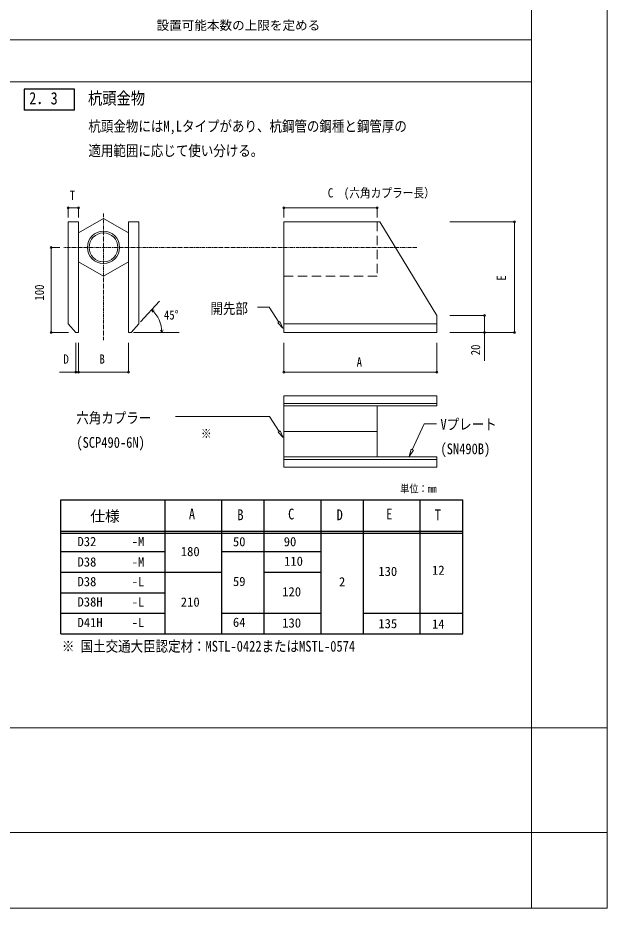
# Model space of a CAD drawing. Units: millimetres, scale not verified. Extents: x -59960 to 29700, y -21000 to 21000.
# Drawn here: x 15662 to 29700, y -21000 to 212 of the extents above; entities that cross this region are included whole.
import ezdxf
from ezdxf.enums import TextEntityAlignment as Align

# ---------------------------------------------------------------- set-up
doc = ezdxf.new("R2010")
doc.units = ezdxf.units.MM
doc.header["$LTSCALE"] = 70
doc.linetypes.add('USER2', pattern=[2, 1.25, -0.25, 0.25, -0.25])
doc.linetypes.add('USER3', pattern=[4.7625, 3.175, -1.5875])
for name, color, linetype, lineweight in [('0-3_DEFPOINTS', 7, 'Continuous', 18), ('0-5_05_SUNPOU', 3, 'Continuous', 18), ('0-6_03_ZU', 2, 'Continuous', 18), ('0-8_00_WAKU', 9, 'Continuous', 18), ('0-9_08_CENTER', 1, 'USER2', 18)]:
    doc.layers.add(name, color=color, linetype=linetype, lineweight=lineweight)
for name, color, linetype in [('0-4_02_TEXT', 7, 'Continuous'), ('0-7_06_HYOU', 7, 'Continuous'), ('0-A_09_KAKOMI', 7, 'Continuous')]:
    doc.layers.add(name, color=color, linetype=linetype)
doc.styles.add('ＭＳ ゴシック', font='')
doc.styles.get('ＭＳ ゴシック').set_extended_font_data('MS Gothic')

# ---------------------------------------------------------------- blocks, each defined once
blk = doc.blocks.new('U90')
at = {"layer": '0-4_02_TEXT', "style": 'ＭＳ ゴシック', "width": 0.85}
for s, p in [('Vプレート', (55428.85, 11321.44)), ('(SN490B)', (55428.85, 10738.11))]:
    blk.add_text(s, height=256.6, dxfattribs=at).set_placement(p, align=Align.BOTTOM_LEFT)
blk = doc.blocks.new('U91')
at = {"layer": '0-4_02_TEXT', "style": 'ＭＳ ゴシック', "width": 0.85}
blk.add_text('T', height=219.9, dxfattribs=at).set_placement((46599.44, 16809.1), align=Align.BOTTOM_LEFT)
blk = doc.blocks.new('U92')
at = {"layer": '0-4_02_TEXT', "style": 'ＭＳ ゴシック', "width": 0.85}
blk.add_text('100', height=219.9, rotation=90, dxfattribs=at).set_placement((46050.6, 14475.64), align=Align.BOTTOM_LEFT)
blk = doc.blocks.new('U93')
at = {"layer": '0-4_02_TEXT', "style": 'ＭＳ ゴシック', "width": 0.85}
blk.add_text('A', height=219.9, dxfattribs=at).set_placement((53433.35, 12833.87), align=Align.BOTTOM_LEFT)
blk = doc.blocks.new('U94')
at = {"layer": '0-4_02_TEXT', "style": 'ＭＳ ゴシック', "width": 0.85}
blk.add_text('C\u3000(六角カプラー長）', height=219.9, dxfattribs=at).set_placement((52746.26, 16866.32), align=Align.BOTTOM_LEFT)
blk = doc.blocks.new('U95')
at = {"layer": '0-4_02_TEXT', "style": 'ＭＳ ゴシック', "width": 0.85}
blk.add_text('E', height=219.9, rotation=90, dxfattribs=at).set_placement((57053.55, 14949.39), align=Align.BOTTOM_LEFT)
blk = doc.blocks.new('U96')
at = {"layer": '0-4_02_TEXT', "style": 'ＭＳ ゴシック', "width": 0.85}
blk.add_text('D', height=219.9, dxfattribs=at).set_placement((46449.81, 12906.49), align=Align.BOTTOM_LEFT)
blk = doc.blocks.new('U97')
at = {"layer": '0-4_02_TEXT', "style": 'ＭＳ ゴシック', "width": 0.85}
blk.add_text('B', height=219.9, dxfattribs=at).set_placement((47307.14, 12906.49), align=Align.BOTTOM_LEFT)
blk = doc.blocks.new('U98')
at = {"layer": '0-4_02_TEXT', "style": 'ＭＳ ゴシック', "width": 0.85}
blk.add_text('45°', height=219.9, dxfattribs=at).set_placement((48842.92, 13957.73), align=Align.BOTTOM_LEFT)
blk = doc.blocks.new('U99')
at = {"layer": '0-4_02_TEXT', "style": 'ＭＳ ゴシック', "width": 0.85}
blk.add_text('20', height=219.9, rotation=90, dxfattribs=at).set_placement((56439.9, 13172.89), align=Align.BOTTOM_LEFT)
blk = doc.blocks.new('U100')
at = {"layer": '0-4_02_TEXT', "style": 'ＭＳ ゴシック', "width": 0.85}
for s, p in [('六角カプラー', (46756.42, 11474.32)), ('(SCP490-6N)', (46756.42, 10890.98))]:
    blk.add_text(s, height=256.6, dxfattribs=at).set_placement(p, align=Align.BOTTOM_LEFT)
blk = doc.blocks.new('U104')
at = {"layer": '0-4_02_TEXT', "style": 'ＭＳ ゴシック', "width": 0.85}
for s, p in [('杭頭金物にはM,Lタイプがあり、杭鋼管の鋼種と鋼管厚の', (47043.21, 18424.15)), ('適用範囲に応じて使い分ける。', (47043.21, 17840.82))]:
    blk.add_text(s, height=256.6, dxfattribs=at).set_placement(p, align=Align.BOTTOM_LEFT)
blk = doc.blocks.new('U105')
at = {"layer": '0-4_02_TEXT', "style": 'ＭＳ ゴシック', "width": 0.85}
blk.add_text('※', height=219.9, rotation=180, dxfattribs=at).set_placement((49978.32, 11491.87), align=Align.BOTTOM_LEFT)
blk = doc.blocks.new('U106')
at = {"layer": '0-4_02_TEXT', "style": 'ＭＳ ゴシック', "width": 0.85}
blk.add_text('開先部', height=256.6, dxfattribs=at).set_placement((49949.68, 14081.04), align=Align.BOTTOM_LEFT)
blk = doc.blocks.new('U111')
at = {"layer": '0-4_02_TEXT', "style": 'ＭＳ ゴシック', "width": 0.85}
blk.add_text('※ 国土交通大臣認定材：MSTL-0422またはMSTL-0574', height=256.6, dxfattribs=at).set_placement((46412.38, 6035.31), align=Align.BOTTOM_LEFT)

msp = doc.modelspace()

# ---------------------------------------------------------------- linework, layer by layer
at = {"layer": '0-3_DEFPOINTS'}
for p, q in [((29700, 21000), (29700, -21000)), ((27900, -16700), (27900, -21000)), ((27900, -16700), (29700, -16700)), ((-29700, -19200), (29700, -19200)), ((-29700, -21000), (29700, -21000))]:
    msp.add_line(p, q, dxfattribs=at)
at = {"layer": '0-5_05_SUNPOU'}
for p, q in [((16862.94, -4545.67), (16862.94, -4316.53)), ((16862.94, -4316.53), (17105.94, -4316.53)), ((17105.94, -4545.67), (17105.94, -4316.53)), ((21995.85, -4545.67), (21995.85, -4316.53)), ((21995.85, -4316.53), (24223.35, -4316.53)), ((24223.35, -4545.67), (24223.35, -4316.53)), ((25949.96, -4649.36), (27493.22, -4649.36)), ((27493.22, -4649.36), (27493.22, -7281.86)), ((16665.19, -5256.86), (16454.68, -5256.86)), ((16454.68, -7281.86), (16454.68, -5256.86)), ((18586.5, -7031.87), (19033.29, -6535.58)), ((18850.43, -6738.69), (18867.18, -6801.18)), ((18850.43, -6738.69), (18912.93, -6755.44)), ((16871.68, -7281.86), (16454.68, -7281.86)), ((18420.17, -7281.86), (19504.27, -7281.86)), ((19092.3, -7281.86), (19057.06, -7227.61)), ((19092.3, -7281.86), (19121.66, -7224.22)), ((25949.96, -7281.86), (27493.22, -7281.86)), ((26775.91, -7963.83), (26775.91, -7281.86)), ((17045.19, -7530.1), (17045.19, -8231.32)), ((17105.94, -7530.1), (17105.94, -7932.62)), ((17105.94, -7530.1), (17105.94, -8231.32)), ((18300.69, -7530.1), (18300.69, -8231.32)), ((21995.85, -7530.1), (21995.85, -8231.32)), ((25640.85, -7530.1), (25640.85, -8231.32)), ((16653.87, -8231.32), (18300.69, -8231.32)), ((21995.85, -8231.32), (25640.85, -8231.32))]:
    msp.add_line(p, q, dxfattribs=at)
for points in [[(21881.69, -7035.94), (21651.56, -6682.01), (21371.72, -6682.01)], [(25949.96, -6876.86), (26775.91, -6876.86), (26775.91, -7281.86)], [(21888.05, -9642.66), (21657.93, -9288.73), (19419.17, -9288.73)], [(25058.9, -10076.88), (25340.21, -9461.01), (25634.68, -9461.01)]]:
    msp.add_lwpolyline(points, dxfattribs=at)
for points in [[(21857.39, -7052.08), (21978.54, -7181.69), (21905.98, -7019.79)], [(21863.76, -9658.8), (21984.9, -9788.41), (21912.34, -9626.52)], [(25032.5, -10064.48), (24984.46, -10235.26), (25085.29, -10089.29)]]:
    msp.add_lwpolyline(points, close=True, dxfattribs=at)
for centre in [(16862.94, -4316.53), (17105.94, -4316.53), (21995.85, -4316.53), (24223.35, -4316.53), (27493.22, -4649.36), (16454.68, -5256.86), (26775.91, -6876.86), (16454.68, -7281.86), (26775.91, -7281.86), (27493.22, -7281.86), (17045.19, -8231.32), (17105.94, -8231.32), (18300.69, -8231.32), (21995.85, -8231.32), (25640.85, -8231.32)]:
    msp.add_circle(centre, 21.88, dxfattribs=at)
msp.add_arc((18361.44, -7281.86), 730.86, 0, 48.00485, dxfattribs=at)
at = {"layer": '0-6_03_ZU'}
for p, q in [((16862.94, -4649.36), (16862.94, -7079.42)), ((17105.94, -4649.36), (16862.94, -4649.36)), ((17105.94, -4649.36), (17105.94, -7281.86)), ((18300.69, -4649.36), (18300.69, -7281.86)), ((18300.69, -4649.36), (18543.69, -4649.36)), ((18543.69, -4649.36), (18543.69, -7079.42)), ((21995.85, -4649.36), (24287.25, -4649.36)), ((25640.85, -6876.86), (24287.25, -4649.36)), ((25640.85, -7079.36), (25640.85, -6876.86)), ((18361.44, -7281.86), (18543.69, -7079.42)), ((21995.85, -7079.42), (25640.85, -7079.42)), ((25640.85, -7079.36), (25640.85, -7281.86)), ((18300.69, -7281.86), (18341.19, -7281.86)), ((18300.69, -7281.86), (18361.44, -7281.86)), ((21995.85, -9034.12), (21995.85, -8791.12)), ((25640.85, -8791.12), (21995.85, -8791.12)), ((25640.85, -9034.12), (25640.85, -8791.12)), ((25640.85, -8974.12), (21995.85, -8974.12)), ((21995.85, -10249.12), (21995.85, -9034.12)), ((25640.85, -9034.12), (21995.85, -9034.12)), ((24223.35, -10249.12), (24223.35, -9034.12)), ((21995.85, -9641.62), (24223.35, -9641.62)), ((25640.85, -10249.12), (21995.85, -10249.12)), ((21995.85, -10249.12), (21995.85, -10492.12)), ((25640.85, -10309.12), (21995.85, -10309.12)), ((25640.85, -10249.12), (25640.85, -10492.12)), ((25640.85, -10492.12), (21995.85, -10492.12))]:
    msp.add_line(p, q, dxfattribs=at)
at = {"layer": '0-6_03_ZU', "linetype": 'USER3'}
for p in [(24223.35, -4649.36), (21995.85, -5946.65)]:
    msp.add_line(p, (24223.35, -5946.65), dxfattribs=at)
at = {"layer": '0-6_03_ZU'}
msp.add_lwpolyline([(17105.94, -5601.76), (17703.32, -5946.65), (18300.69, -5601.76), (18300.69, -4911.97), (17703.32, -4567.07), (17105.94, -4911.97)], close=True, dxfattribs=at)
for points in [[(21995.85, -4649.36), (21995.85, -7281.86), (25640.85, -7281.86)], [(17105.94, -7281.86), (17045.19, -7281.86), (16862.94, -7079.42)]]:
    msp.add_lwpolyline(points, dxfattribs=at)
for radius in [384.75, 344.25]:
    msp.add_circle((17703.32, -5256.86), radius, dxfattribs=at)
at = {"layer": '0-7_06_HYOU'}
for p, q in [((16689.14, -14465.43), (16689.14, -11274.57)), ((16689.14, -11274.57), (26259.37, -11274.57)), ((19169.49, -14465.43), (19169.49, -11274.57)), ((20522.19, -14465.43), (20522.19, -11274.57)), ((21533.68, -14465.43), (21533.68, -11274.57)), ((22886.38, -14465.43), (22886.38, -11274.57)), ((23897.87, -14465.43), (23897.87, -11274.57)), ((25247.87, -14465.43), (25247.87, -11274.57)), ((26259.37, -14465.43), (26259.37, -11274.57)), ((16689.14, -12015.43), (26259.37, -12015.43)), ((16689.14, -12065.43), (26259.37, -12065.43)), ((16689.14, -12505.43), (19169.49, -12505.43)), ((20522.19, -12505.43), (22886.38, -12505.43)), ((16689.14, -12995.43), (20522.19, -12995.43)), ((21533.68, -12995.43), (22886.38, -12995.43)), ((16689.14, -13485.43), (19169.49, -13485.43)), ((16689.14, -13975.43), (19169.49, -13975.43)), ((20522.19, -13975.43), (22886.38, -13975.43)), ((23897.87, -13975.43), (26259.37, -13975.43)), ((16689.14, -14465.43), (26259.37, -14465.43))]:
    msp.add_line(p, q, dxfattribs=at)
at = {"layer": '0-8_00_WAKU'}
for p, q in [((27900, -16700), (27900, 16550)), ((900, -1316.13), (27900, -1316.13)), ((-27900, -16700), (27900, -16700))]:
    msp.add_line(p, q, dxfattribs=at)
msp.add_lwpolyline([(900, -16700), (900, -316.13), (27900, -316.13)], dxfattribs=at)
at = {"layer": '0-9_08_CENTER'}
for p, q in [((17703.32, -4453.42), (17703.32, -7471.22)), ((25168.39, -5256.86), (16761.69, -5256.86))]:
    msp.add_line(p, q, dxfattribs=at)
at = {"layer": '0-A_09_KAKOMI'}
for q in [(17016.16, -1488.51), (15816.16, -1988.51)]:
    msp.add_line((17016.16, -1988.51), q, dxfattribs=at)
msp.add_lwpolyline([(17016.16, -1488.51), (15816.16, -1488.51), (15816.16, -1988.51)], dxfattribs=at)

# ---------------------------------------------------------------- block references
at = {"layer": '0-6_03_ZU'}
for name in ['U104', 'U94', 'U91', 'U95', 'U92', 'U106', 'U98', 'U99', 'U96', 'U97', 'U93', 'U100', 'U90', 'U105', 'U111']:
    msp.add_blockref(name, (-29700, -21000), dxfattribs=at)

# ---------------------------------------------------------------- texts
at = {"layer": '0-4_02_TEXT', "style": 'ＭＳ ゴシック'}
for s, height, p in [('設置可能本数の上限を定める', 219.9, (18966.76, -142.66)), ('仕様', 256.6, (17389.41, -11867.17)), ('D32', 219.9, (17084.33, -12440.69)), ('-M', 219.9, (18374.1, -12440.69)), ('50', 219.9, (20786.26, -12443.7)), ('90', 219.9, (21996.54, -12443.7)), ('180', 219.9, (19544.86, -12678.61)), ('D38', 219.9, (17084.33, -12926.72)), ('-M', 219.9, (18374.1, -12926.72)), ('110', 219.9, (22004.63, -12909.52)), ('130', 219.9, (24250.07, -13150.77)), ('12', 219.9, (25528.41, -13124.04)), ('D38', 219.9, (17084.33, -13395.38)), ('-L', 219.9, (18374.1, -13395.38)), ('59', 219.9, (20786.26, -13392.1)), ('2', 219.9, (23311.55, -13400.21)), ('120', 219.9, (21960.37, -13637.85)), ('D38H', 219.9, (17084.33, -13878.83)), ('-L', 219.9, (18374.1, -13878.83)), ('210', 219.9, (19544.86, -13881.94)), ('D41H', 219.9, (17084.33, -14370.53)), ('-L', 219.9, (18374.1, -14370.53)), ('64', 219.9, (20786.26, -14363.43)), ('130', 219.9, (21960.37, -14379.25)), ('135', 219.9, (24250.07, -14394.93)), ('14', 219.9, (25528.41, -14404.6))]:
    msp.add_text(s, height=height, dxfattribs=at).set_placement(p, align=Align.BOTTOM_LEFT)
at = {"layer": '0-4_02_TEXT', "style": 'ＭＳ ゴシック', "width": 0.85}
for s, height, p in [('2．3', 293.3, (15933.45, -1939.84)), ('杭頭金物', 293.3, (17333.45, -1939.84)), ('単位：mm', 183.3, (24769.82, -11153.97)), ('A', 256.6, (19736.25, -11815.28)), ('B', 256.6, (20890.51, -11833.31)), ('C', 256.6, (22100.44, -11815.28)), ('D', 256.6, (23254.7, -11833.31)), ('E', 256.6, (24436.99, -11815.28)), ('T', 256.6, (25592.5, -11833.31))]:
    msp.add_text(s, height=height, dxfattribs=at).set_placement(p, align=Align.BOTTOM_LEFT)

doc.saveas('drawing.dxf')
